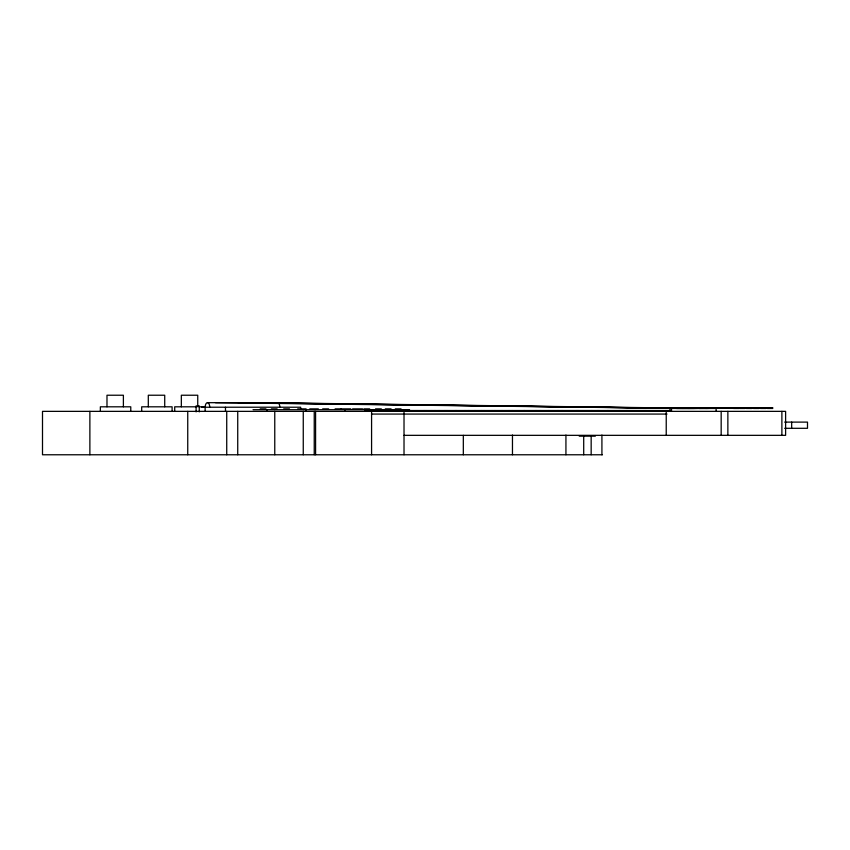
<?xml version="1.0" encoding="UTF-8"?>
<svg xmlns="http://www.w3.org/2000/svg" width="850" height="850" viewBox="0 0 850 850"><rect width="100%" height="100%" fill="white"/><g stroke="black" fill="none" stroke-linecap="round" stroke-linejoin="round"><path stroke-width="1.27" d="M736.238 407.639L706.871 408.457L261.991 402.677M699.306 408.457L742.294 407.639M749.031 407.639L693.398 408.457L251.09 402.677M756.234 407.639L688.702 408.457L238.202 402.677M763.289 407.639L682.614 408.457L215.496 402.677M676.611 408.457L770.036 407.639M205.179 407.224A4.548 2.284 -90 0 1 207.464 402.677L277.567 402.677M196.137 406.81L174.707 406.81L174.707 411.358M198.942 406.81L205.126 406.81L205.126 411.358M201.492 407.224L300.666 407.224L300.666 409.286M733.539 407.639L739.001 407.639M739.585 407.639L745.057 407.639M746.321 407.639L751.793 407.639M753.536 407.639L758.997 407.639M760.506 407.639L765.977 407.639M767.327 407.639L772.799 407.639M733.539 408.457L739.001 408.457M739.585 408.457L745.057 408.457M746.321 408.457L751.793 408.457M753.536 408.457L758.997 408.457M760.506 408.457L765.977 408.457M767.327 408.457L772.799 408.457M260.174 408.871L265.965 408.871M271.331 408.871L277.121 408.871M283.688 408.871L289.478 408.871M297.691 408.871L306.117 408.871M309.772 408.871L318.336 408.871M322.671 408.871L328.631 408.871M335.112 408.871L340.903 408.871M341.169 408.871L350.816 408.871M352.601 408.871L362.567 408.871M363.906 408.871L369.697 408.871M375.541 408.871L381.331 408.871M385.294 408.871L391.085 408.871M395.282 408.871L401.062 408.871M253.024 409.7L409.562 409.7M670.172 410.529L365.192 410.529L365.192 411.358M405.928 411.358L387.759 411.358L387.759 410.529M444.55 411.358L435.423 411.358L435.423 410.529M455.929 411.358L445.326 411.358L445.326 410.529M494.7 411.358L481.695 411.358L481.695 410.529M540.483 411.358L495.231 411.358L495.231 410.529M557.929 411.358L540.898 411.358L540.898 410.529M578.181 411.358L558.28 411.358L558.28 410.529M619.469 411.358L578.361 411.358L578.361 410.529M371.578 414.067L667.016 414.067M784.656 422.11L807.5 422.11L807.5 428.304L784.656 428.304M404.016 435.338L785.612 435.338L785.612 411.358L644.576 411.358L644.576 410.529M579.222 436.167L595.351 436.167M602.469 454.771L42.5 454.771L42.5 411.358L379.291 411.358L379.291 410.529M791.669 422.11L791.669 428.304M781.883 411.358L781.883 435.338M727.866 411.358L727.866 435.338M721.172 411.358L721.172 435.338M716.125 411.358L716.125 408.457L669.991 408.457L669.991 411.358M671.511 408.457L671.511 411.358M666.241 410.529L666.23 435.338M665.55 410.529L665.55 411.358M645.947 410.529L645.947 411.358M645.256 410.529L645.256 411.358M643.747 410.529L643.747 411.358L619.894 411.358L619.894 410.529M627.204 410.529L627.204 411.358M626.503 410.529L626.503 411.358M619.161 410.529L619.161 411.358M608.356 410.529L608.356 411.358M607.707 410.529L607.707 411.358M607.346 410.529L607.346 411.358M601.917 435.041L601.917 454.771M598.294 410.529L598.294 411.358M597.571 410.529L597.571 411.358M591.993 410.529L591.993 411.358M591.345 410.529L591.345 411.358M591.164 436.167L591.164 454.771M583.706 436.167L583.706 454.771M577.617 410.529L577.617 411.358M576.916 410.529L576.916 411.358M576.151 410.529L576.151 411.358M565.93 435.041L565.93 454.771M562.424 410.529L562.424 411.358M561.808 410.529L561.808 411.358M557.621 410.529L557.621 411.358M549.058 410.529L549.058 411.358M548.452 410.529L548.452 411.358M540.207 410.529L540.207 411.358M536.329 410.529L536.329 411.358M535.712 410.529L535.712 411.358M524.864 410.529L524.864 411.358M524.439 410.529L524.439 411.358M524.057 410.529L524.057 411.358M523.834 410.529L523.834 411.358M512.667 410.529L512.667 411.358M512.465 435.041L512.465 454.771M511.966 410.529L511.966 411.358M509.447 410.529L509.447 411.358M508.789 410.529L508.789 411.358M502.308 410.529L502.308 411.358M501.309 410.529L501.309 411.358M494.583 410.529L494.583 411.358M492.841 410.529L492.841 411.358M491.906 410.529L491.906 411.358M484.362 410.529L484.362 411.358M483.31 410.529L483.31 411.358M482.067 410.529L482.067 411.358M481.036 410.529L481.036 411.358L469.041 411.358L469.041 410.529M475.586 410.529L475.586 411.358M474.534 410.529L474.534 411.358M468.403 410.529L468.403 411.358L456.514 411.358L456.514 410.529M465.747 410.529L465.747 411.358M464.737 410.529L464.737 411.358M463.324 435.338L463.324 454.771M456.174 410.529L456.174 411.358M455.759 410.529L455.759 411.358M455.249 410.529L455.249 411.358M447.185 410.529L447.185 411.358M446.314 410.529L446.314 411.358M444.433 410.529L444.433 411.358M439.641 410.529L439.641 411.358M438.77 410.529L438.77 411.358M434.435 410.529L434.435 411.358L426.402 411.358L426.402 410.529M432.236 410.529L432.236 411.358M431.269 410.529L431.269 411.358M425.276 410.529L425.276 411.358L417.063 411.358L417.063 410.529M424.649 410.529L424.649 411.358M423.789 410.529L423.789 411.358M415.947 410.529L415.947 411.358L406.598 411.358L406.598 410.529M408.659 409.7L408.659 411.358M405.524 410.529L405.524 411.358M404.016 411.358L404.016 454.771M396.674 410.529L396.674 411.358M395.739 410.529L395.739 411.358M386.739 410.529L386.739 411.358L380.163 411.358L380.163 410.529M372.555 410.529L372.555 411.358M371.578 410.529L371.578 454.771M365.936 410.529L365.936 411.358M344.728 409.7L344.728 411.358M315.584 411.358L315.584 454.771M314.234 411.358L314.234 454.771M305.756 409.7L305.756 411.358M303.259 411.358L303.259 454.771M274.763 411.358L274.763 454.771M267.091 409.7L267.091 411.358M237.734 411.358L237.734 454.771M226.727 411.358L226.727 454.771M225.473 407.224L225.473 411.358M199.251 411.899L199.251 405.907L196.095 405.907L196.095 411.899M197.742 406.81L197.742 395.229L181.337 395.229L181.337 406.81M187.744 411.358L187.744 454.771M172.104 411.358L172.104 406.81L141.684 406.81L141.684 411.358M164.719 406.81L164.719 395.229L148.304 395.229L148.304 406.81M130.773 411.358L130.773 406.81L100.353 406.81L100.353 411.358M123.388 406.81L123.388 395.229L106.983 395.229L106.983 406.81M89.877 411.358L89.877 454.771M276.431 403.283A4.548 2.284 -90 0 1 279.852 407.224M207.464 402.677A4.548 2.284 -90 0 1 209.738 407.224"/></g></svg>
